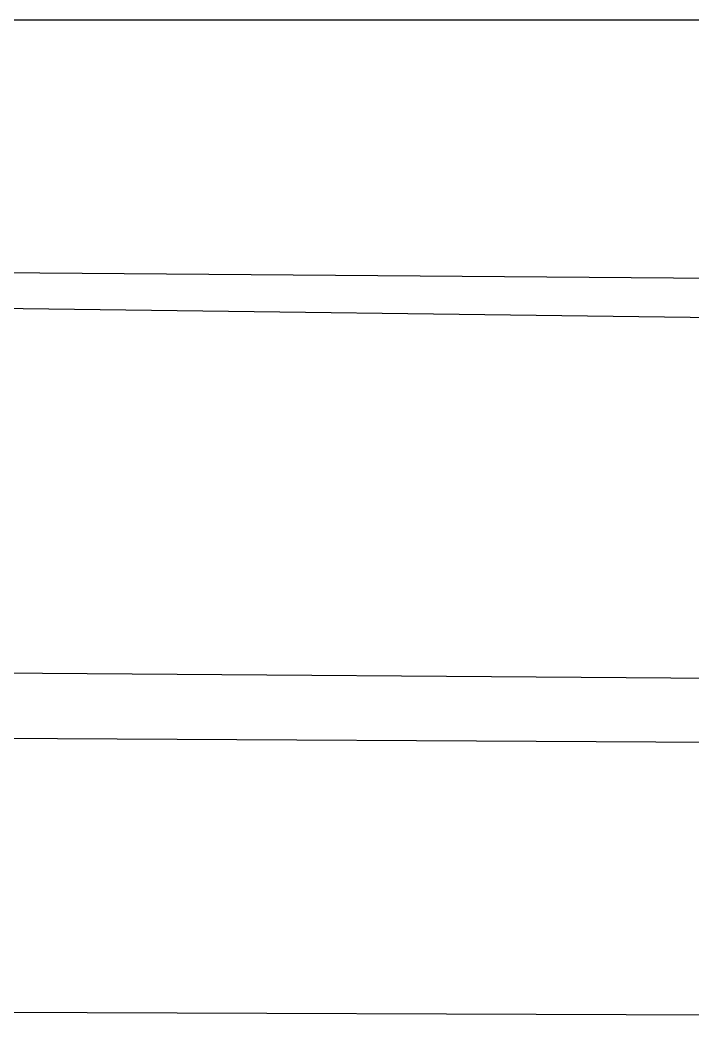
# Model space of a CAD drawing. Header units: millimetres. Extents: x 245 to 515, y 87 to 339.
# Drawn here: x 295.472 to 297.364, y 243.758 to 246.585 of the extents above; entities that cross this region are included whole.
import ezdxf

# ---------------------------------------------------------------- set-up
doc = ezdxf.new("R2010")
doc.units = ezdxf.units.MM
doc.layers.add('çziigi', color=10, linetype='Continuous')

msp = doc.modelspace()

# ---------------------------------------------------------------- linework, layer by layer
at = {"layer": 'çziigi'}
for p, q in [((297.4928, 246.5846), (295.4501, 246.5846)), ((299.9975, 245.8365), (295.3709, 245.8744)), ((295.3714, 245.7747), (300.0564, 245.7134)), ((293.0012, 244.7668), (427.6324, 243.7579)), ((293.0316, 244.5784), (301.7719, 244.529)), ((293.0316, 243.8026), (301.7327, 243.7696))]:
    msp.add_line(p, q, dxfattribs=at)

doc.saveas('drawing.dxf')
